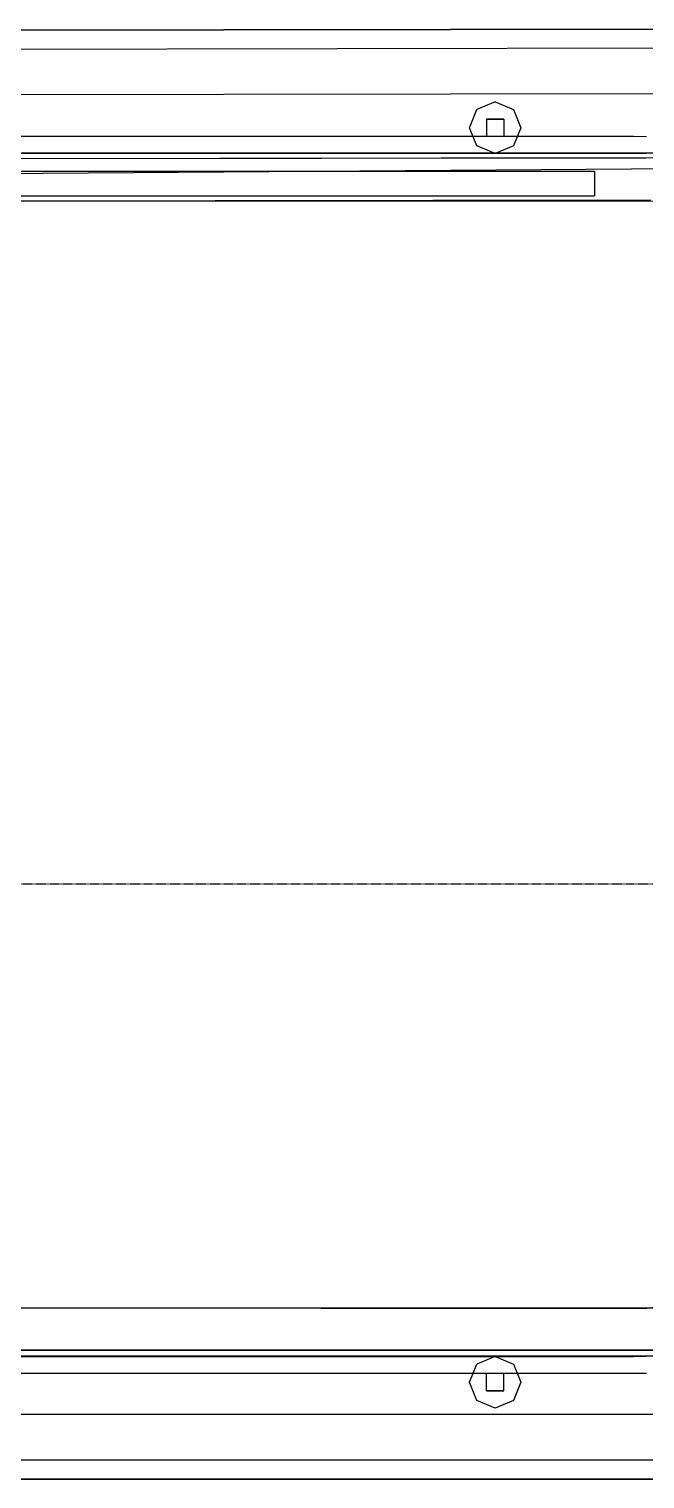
# Model space of a CAD drawing. Extents: x 11992 to 29481, y -6727 to 6811.
# Drawn here: x 19780.4 to 19923.7, y -3237.9 to -2900.4 of the extents above; entities that cross this region are included whole.
import ezdxf

# ---------------------------------------------------------------- set-up
doc = ezdxf.new("R2010")
doc.units = 0
doc.header["$MEASUREMENT"] = 0
doc.linetypes.add('DASHED', pattern=[19.05, 12.7, -6.35])
doc.layers.get('0').update_dxf_attribs({"color": 8, "linetype": 'CONTINUOUS'})
doc.layers.add('DQ-BEAM-DASH', color=8, linetype='DASHED')

# ---------------------------------------------------------------- blocks, each defined once
blk = doc.blocks.new('MB-B')
at = {"layer": 'DQ-BEAM-DASH', "ltscale": 0.01}
blk.add_line((-7800, 1270), (-11000, 1270), dxfattribs=at)

msp = doc.modelspace()

# ---------------------------------------------------------------- linework, layer by layer
for p, q in [((19940.31, -2900.44, -621.44), (19602.58, -2900.99, -621.44)), ((19602.58, -2900.99, -636.44), (19940.31, -2900.44, -636.44)), ((19940.31, -2900.44, -1059.44), (19602.58, -2900.99, -1059.44)), ((19602.58, -2900.99, -1074.44), (19940.31, -2900.44, -1074.44)), ((19940.31, -2900.44, -1497.44), (19602.58, -2900.99, -1497.44)), ((19602.58, -2900.99, -1512.44), (19940.31, -2900.44, -1512.44)), ((19940.31, -2900.44, -1935.44), (19602.58, -2900.99, -1935.44)), ((19602.58, -2900.99, -1950.44), (19940.31, -2900.44, -1950.44)), ((19603.01, -2905.38, -647.04), (19940.03, -2904.84, -647.04)), ((19603.01, -2905.38, -1085.04), (19940.03, -2904.84, -1085.04)), ((19603.01, -2905.38, -1523.04), (19940.03, -2904.84, -1523.04)), ((19603.01, -2905.38, -1961.04), (19940.03, -2904.84, -1961.04)), ((19604.04, -2915.99, -651.44), (19939.35, -2915.45, -651.44)), ((19604.04, -2915.99, -1089.44), (19939.35, -2915.45, -1089.44)), ((19604.04, -2915.99, -1527.44), (19939.35, -2915.45, -1527.44)), ((19604.04, -2915.99, -1965.44), (19939.35, -2915.45, -1965.44)), ((19882.87, -2923.41, -621.43), (19884.63, -2919.17, -621.43)), ((19882.87, -2923.41, -617.43), (19884.63, -2919.17, -617.43)), ((19882.87, -2923.41, -1059.43), (19884.63, -2919.17, -1059.43)), ((19882.87, -2923.41, -1055.43), (19884.63, -2919.17, -1055.43)), ((19882.87, -2923.41, -1497.43), (19884.63, -2919.17, -1497.43)), ((19882.87, -2923.41, -1493.43), (19884.63, -2919.17, -1493.43)), ((19888.87, -2917.41, -621.43), (19884.63, -2919.17, -621.43)), ((19888.87, -2917.41, -617.43), (19884.63, -2919.17, -617.43)), ((19888.87, -2917.41, -1059.43), (19884.63, -2919.17, -1059.43)), ((19888.87, -2917.41, -1055.43), (19884.63, -2919.17, -1055.43)), ((19888.87, -2917.41, -1497.43), (19884.63, -2919.17, -1497.43)), ((19888.87, -2917.41, -1493.43), (19884.63, -2919.17, -1493.43)), ((19884.63, -2919.17, -621.43), (19884.63, -2919.17, -617.43)), ((19884.63, -2919.17, -1059.43), (19884.63, -2919.17, -1055.43)), ((19884.63, -2919.17, -1497.43), (19884.63, -2919.17, -1493.43)), ((19888.87, -2917.41, -621.43), (19888.87, -2917.41, -617.43)), ((19888.87, -2917.41, -617.43), (19893.12, -2919.17, -617.43)), ((19888.87, -2917.41, -621.43), (19893.12, -2919.17, -621.43)), ((19888.87, -2917.41, -1059.43), (19888.87, -2917.41, -1055.43)), ((19888.87, -2917.41, -1055.43), (19893.11, -2919.17, -1055.43)), ((19888.87, -2917.41, -1059.43), (19893.11, -2919.17, -1059.43)), ((19888.87, -2917.41, -1497.43), (19888.87, -2917.41, -1493.43)), ((19888.87, -2917.41, -1493.43), (19893.11, -2919.17, -1493.43)), ((19888.87, -2917.41, -1497.43), (19893.11, -2919.17, -1497.43)), ((19893.11, -2919.17, -1059.43), (19893.11, -2919.17, -1055.43)), ((19893.11, -2919.17, -1055.43), (19894.87, -2923.41, -1055.43)), ((19893.11, -2919.17, -1059.43), (19894.87, -2923.41, -1059.43)), ((19893.11, -2919.17, -1497.43), (19893.11, -2919.17, -1493.43)), ((19893.11, -2919.17, -1493.43), (19894.87, -2923.41, -1493.43)), ((19893.11, -2919.17, -1497.43), (19894.87, -2923.41, -1497.43)), ((19893.12, -2919.17, -621.43), (19893.12, -2919.17, -617.43)), ((19893.12, -2919.17, -617.43), (19894.87, -2923.41, -617.43)), ((19893.12, -2919.17, -621.43), (19894.87, -2923.41, -621.43)), ((21679.61, -2919.41, 329.57), (19099.61, -2939.41, 329.57)), ((21679.61, -2919.41, -40.43), (19099.61, -2939.41, -40.43)), ((19886.87, -2921.41, -502.43), (19890.87, -2921.41, -502.43)), ((19890.87, -2921.41, -617.43), (19886.87, -2921.41, -617.43)), ((19886.87, -2921.41, -502.43), (19886.87, -2921.41, -617.43)), ((19886.87, -2921.41, -502.43), (19886.87, -2925.41, -502.43)), ((19886.87, -2921.41, -617.43), (19886.87, -2925.41, -617.43)), ((19886.87, -2921.41, -940.43), (19890.87, -2921.41, -940.43)), ((19890.87, -2921.41, -1055.43), (19886.87, -2921.41, -1055.43)), ((19886.87, -2921.41, -940.43), (19886.87, -2921.41, -1055.43)), ((19886.87, -2921.41, -940.43), (19886.87, -2925.41, -940.43)), ((19886.87, -2921.41, -1055.43), (19886.87, -2925.41, -1055.43)), ((19886.87, -2921.41, -1378.43), (19890.87, -2921.41, -1378.43)), ((19890.87, -2921.41, -1493.43), (19886.87, -2921.41, -1493.43)), ((19886.87, -2921.41, -1378.43), (19886.87, -2921.41, -1493.43)), ((19886.87, -2921.41, -1378.43), (19886.87, -2925.41, -1378.43)), ((19886.87, -2921.41, -1493.43), (19886.87, -2925.41, -1493.43)), ((19890.87, -2921.41, -502.43), (19890.87, -2921.41, -617.43)), ((19890.87, -2921.41, -502.43), (19890.87, -2925.41, -502.43)), ((19890.87, -2921.41, -617.43), (19890.87, -2925.41, -617.43)), ((19890.87, -2921.41, -940.43), (19890.87, -2921.41, -1055.43)), ((19890.87, -2921.41, -940.43), (19890.87, -2925.41, -940.43)), ((19890.87, -2921.41, -1055.43), (19890.87, -2925.41, -1055.43)), ((19890.87, -2921.41, -1378.43), (19890.87, -2921.41, -1493.43)), ((19890.87, -2921.41, -1378.43), (19890.87, -2925.41, -1378.43)), ((19890.87, -2921.41, -1493.43), (19890.87, -2925.41, -1493.43)), ((19628.17, -2925.41, -502.43), (19921.08, -2925.41, -502.43)), ((19628.17, -2925.41, -506.43), (19921.08, -2925.41, -506.43)), ((19628.17, -2925.41, -940.43), (19921.08, -2925.41, -940.43)), ((19628.17, -2925.41, -944.43), (19921.08, -2925.41, -944.43)), ((19628.17, -2925.41, -1378.43), (19921.08, -2925.41, -1378.43)), ((19628.17, -2925.41, -1382.43), (19921.08, -2925.41, -1382.43)), ((19884.63, -2927.65, -621.43), (19882.87, -2923.41, -621.43)), ((19884.63, -2927.65, -617.43), (19882.87, -2923.41, -617.43)), ((19882.87, -2923.41, -621.43), (19882.87, -2923.41, -617.43)), ((19884.63, -2927.65, -1059.43), (19882.87, -2923.41, -1059.43)), ((19884.63, -2927.65, -1055.43), (19882.87, -2923.41, -1055.43)), ((19882.87, -2923.41, -1059.43), (19882.87, -2923.41, -1055.43)), ((19884.63, -2927.65, -1497.43), (19882.87, -2923.41, -1497.43)), ((19884.63, -2927.65, -1493.43), (19882.87, -2923.41, -1493.43)), ((19882.87, -2923.41, -1497.43), (19882.87, -2923.41, -1493.43)), ((19886.87, -2925.41, -502.43), (19886.87, -2925.41, -617.43)), ((19886.87, -2925.41, -502.43), (19890.87, -2925.41, -502.43)), ((19886.87, -2925.41, -617.43), (19890.87, -2925.41, -617.43)), ((19886.87, -2925.41, -940.43), (19886.87, -2925.41, -1055.43)), ((19886.87, -2925.41, -940.43), (19890.87, -2925.41, -940.43)), ((19886.87, -2925.41, -1055.43), (19890.87, -2925.41, -1055.43)), ((19886.87, -2925.41, -1378.43), (19886.87, -2925.41, -1493.43)), ((19886.87, -2925.41, -1378.43), (19890.87, -2925.41, -1378.43)), ((19886.87, -2925.41, -1493.43), (19890.87, -2925.41, -1493.43)), ((19890.87, -2925.41, -502.43), (19890.87, -2925.41, -617.43)), ((19890.87, -2925.41, -940.43), (19890.87, -2925.41, -1055.43)), ((19890.87, -2925.41, -1378.43), (19890.87, -2925.41, -1493.43)), ((19894.87, -2923.41, -1059.43), (19893.11, -2927.65, -1059.43)), ((19894.87, -2923.41, -1055.43), (19893.11, -2927.65, -1055.43)), ((19894.87, -2923.41, -1497.43), (19893.11, -2927.65, -1497.43)), ((19894.87, -2923.41, -1493.43), (19893.11, -2927.65, -1493.43)), ((19894.87, -2923.41, -621.43), (19893.12, -2927.65, -621.43)), ((19894.87, -2923.41, -617.43), (19893.12, -2927.65, -617.43)), ((19894.87, -2923.41, -621.43), (19894.87, -2923.41, -617.43)), ((19894.87, -2923.41, -1059.43), (19894.87, -2923.41, -1055.43)), ((19894.87, -2923.41, -1497.43), (19894.87, -2923.41, -1493.43)), ((19921.08, -2925.41, -502.43), (19924.12, -2925.47, -502.43)), ((19921.08, -2925.41, -506.43), (19924.12, -2925.47, -506.43)), ((19921.08, -2925.41, -940.43), (19924.12, -2925.47, -940.43)), ((19921.08, -2925.41, -944.43), (19924.12, -2925.47, -944.43)), ((19921.08, -2925.41, -1378.43), (19924.12, -2925.47, -1378.43)), ((19921.08, -2925.41, -1382.43), (19924.12, -2925.47, -1382.43)), ((19620.26, -2929.28, -1934.94), (19927.6, -2929.28, -1934.94)), ((19620.26, -2929.28, -1527.94), (19927.6, -2929.28, -1527.94)), ((19888.87, -2929.41, -621.43), (19884.63, -2927.65, -621.43)), ((19888.87, -2929.41, -617.43), (19884.63, -2927.65, -617.43)), ((19884.63, -2927.65, -621.43), (19884.63, -2927.65, -617.43)), ((19888.87, -2929.41, -1059.43), (19884.63, -2927.65, -1059.43)), ((19888.87, -2929.41, -1055.43), (19884.63, -2927.65, -1055.43)), ((19884.63, -2927.65, -1059.43), (19884.63, -2927.65, -1055.43)), ((19888.87, -2929.41, -1497.43), (19884.63, -2927.65, -1497.43)), ((19888.87, -2929.41, -1493.43), (19884.63, -2927.65, -1493.43)), ((19884.63, -2927.65, -1497.43), (19884.63, -2927.65, -1493.43)), ((19893.12, -2927.65, -621.43), (19888.87, -2929.41, -621.43)), ((19893.12, -2927.65, -617.43), (19888.87, -2929.41, -617.43)), ((19893.11, -2927.65, -1059.43), (19888.87, -2929.41, -1059.43)), ((19893.11, -2927.65, -1055.43), (19888.87, -2929.41, -1055.43)), ((19893.11, -2927.65, -1497.43), (19888.87, -2929.41, -1497.43)), ((19893.11, -2927.65, -1493.43), (19888.87, -2929.41, -1493.43)), ((19893.11, -2927.65, -1059.43), (19893.11, -2927.65, -1055.43)), ((19893.11, -2927.65, -1497.43), (19893.11, -2927.65, -1493.43)), ((19893.12, -2927.65, -621.43), (19893.12, -2927.65, -617.43)), ((19615.81, -2930.87, -651.44), (19927.97, -2930.38, -651.44)), ((19615.81, -2930.87, -1089.44), (19927.97, -2930.38, -1089.44)), ((19615.81, -2930.87, -1527.44), (19927.97, -2930.38, -1527.44)), ((19615.81, -2930.87, -1965.44), (19927.97, -2930.38, -1965.44)), ((19923.93, -2930.47, -621.44), (19619.56, -2930.92, -621.44)), ((19923.93, -2930.47, -621.44), (19619.56, -2930.92, -621.44)), ((19923.93, -2930.47, -1059.44), (19619.56, -2930.92, -1059.44)), ((19923.93, -2930.47, -1059.44), (19619.56, -2930.92, -1059.44)), ((19923.93, -2930.47, -1497.44), (19619.56, -2930.92, -1497.44)), ((19923.93, -2930.47, -1497.44), (19619.56, -2930.92, -1497.44)), ((19923.93, -2930.47, -1935.44), (19619.56, -2930.92, -1935.44)), ((19923.93, -2930.47, -1935.44), (19619.56, -2930.92, -1935.44)), ((19921.04, -2929.41, -502.43), (19628.21, -2929.41, -502.43)), ((19921.04, -2929.41, -506.43), (19628.21, -2929.41, -506.43)), ((19921.04, -2929.41, -940.43), (19628.21, -2929.41, -940.43)), ((19921.04, -2929.41, -944.43), (19628.21, -2929.41, -944.43)), ((19921.04, -2929.41, -1378.43), (19628.21, -2929.41, -1378.43)), ((19921.04, -2929.41, -1382.43), (19628.21, -2929.41, -1382.43)), ((19888.87, -2929.41, -621.43), (19888.87, -2929.41, -617.43)), ((19888.87, -2929.41, -1059.43), (19888.87, -2929.41, -1055.43)), ((19888.87, -2929.41, -1497.43), (19888.87, -2929.41, -1493.43)), ((19923.97, -2929.47, -502.43), (19921.04, -2929.41, -502.43)), ((19923.97, -2929.47, -506.43), (19921.04, -2929.41, -506.43)), ((19923.97, -2929.47, -940.43), (19921.04, -2929.41, -940.43)), ((19923.97, -2929.47, -944.43), (19921.04, -2929.41, -944.43)), ((19923.97, -2929.47, -1378.43), (19921.04, -2929.41, -1378.43)), ((19923.97, -2929.47, -1382.43), (19921.04, -2929.41, -1382.43)), ((19636.98, -2933.51, -650.9), (19911.98, -2933.51, -650.9)), ((19636.98, -2933.51, -1088.9), (19911.98, -2933.51, -1088.9)), ((19636.98, -2933.51, -1526.9), (19911.98, -2933.51, -1526.9)), ((19636.98, -2933.51, -1964.9), (19911.98, -2933.51, -1964.9)), ((19911.98, -2933.51, -650.9), (19911.98, -2939.31, -645.1)), ((19911.98, -2933.51, -1088.9), (19911.98, -2939.31, -1083.1)), ((19911.98, -2933.51, -1526.9), (19911.98, -2939.31, -1521.1)), ((19911.98, -2933.51, -1964.9), (19911.98, -2939.31, -1959.1)), ((19636.98, -2939.31, -645.1), (19911.98, -2939.31, -645.1)), ((19636.98, -2939.31, -1083.1), (19911.98, -2939.31, -1083.1)), ((19636.98, -2939.31, -1521.1), (19911.98, -2939.31, -1521.1)), ((19636.98, -2939.31, -1959.1), (19911.98, -2939.31, -1959.1)), ((19618.82, -2940.67, -634.44), (19925.05, -2940.22, -634.44)), ((19618.82, -2940.68, -1072.44), (19925.05, -2940.22, -1072.44)), ((19618.82, -2940.68, -1510.44), (19925.05, -2940.22, -1510.44)), ((19618.82, -2940.68, -1948.44), (19925.05, -2940.22, -1948.44)), ((19926.03, -2940.61, -634.44), (19625.71, -2940.46, -634.44)), ((19926.03, -2940.61, -1072.44), (19625.71, -2940.46, -1072.44)), ((19926.03, -2940.61, -1510.44), (19625.71, -2940.46, -1510.44)), ((19926.03, -2940.61, -1948.44), (19625.71, -2940.46, -1948.44)), ((19930.44, -3198.16, -634.44), (19618.96, -3198.16, -634.44)), ((19930.44, -3198.16, -1072.44), (19618.96, -3198.16, -1072.44)), ((19930.44, -3198.16, -1510.44), (19618.96, -3198.16, -1510.44)), ((19930.44, -3198.16, -1948.44), (19618.96, -3198.16, -1948.44)), ((19923.54, -3198.36, -634.44), (19620.73, -3197.97, -634.44)), ((19923.54, -3198.36, -1072.44), (19620.73, -3197.97, -1072.44)), ((19923.54, -3198.36, -1510.44), (19620.73, -3197.97, -1510.44)), ((19923.54, -3198.36, -1948.44), (19620.73, -3197.97, -1948.44)), ((19935.9, -3196.66, -634.44), (19923.54, -3198.36, -634.44)), ((19935.9, -3196.66, -1072.44), (19923.54, -3198.36, -1072.44)), ((19935.9, -3196.66, -1510.44), (19923.54, -3198.36, -1510.44)), ((19935.9, -3196.66, -1948.44), (19923.54, -3198.36, -1948.44)), ((19933.45, -3207.99, -651.44), (19615.95, -3207.99, -651.44)), ((19933.45, -3207.99, -1089.44), (19615.95, -3207.99, -1089.44)), ((19933.45, -3207.99, -1527.44), (19615.95, -3207.99, -1527.44)), ((19933.45, -3207.99, -1965.44), (19615.95, -3207.99, -1965.44)), ((19619.56, -3207.9, -621.44), (19929.69, -3207.9, -621.44)), ((19619.56, -3207.9, -621.44), (19929.69, -3207.9, -621.44)), ((19619.56, -3207.9, -1059.44), (19929.69, -3207.9, -1059.44)), ((19619.56, -3207.9, -1059.44), (19929.69, -3207.9, -1059.44)), ((19619.56, -3207.9, -1497.44), (19929.69, -3207.9, -1497.44)), ((19619.56, -3207.9, -1497.44), (19929.69, -3207.9, -1497.44)), ((19619.56, -3207.9, -1935.44), (19929.69, -3207.9, -1935.44)), ((19619.56, -3207.9, -1935.44), (19929.69, -3207.9, -1935.44)), ((19619.85, -3209.27, -1934.94), (19928.12, -3209.27, -1934.94)), ((19619.85, -3209.27, -1527.94), (19928.12, -3209.27, -1527.94)), ((19628.21, -3209.41, -502.43), (19921.04, -3209.41, -502.43)), ((19628.21, -3209.41, -506.43), (19921.04, -3209.41, -506.43)), ((19628.21, -3209.41, -940.43), (19921.04, -3209.41, -940.43)), ((19628.21, -3209.41, -944.43), (19921.04, -3209.41, -944.43)), ((19628.21, -3209.41, -1378.43), (19921.04, -3209.41, -1378.43)), ((19628.21, -3209.41, -1382.43), (19921.04, -3209.41, -1382.43)), ((19888.87, -3209.41, -621.43), (19884.63, -3211.17, -621.43)), ((19888.87, -3209.41, -617.43), (19884.63, -3211.17, -617.43)), ((19888.87, -3209.41, -1059.43), (19884.63, -3211.17, -1059.43)), ((19888.87, -3209.41, -1055.43), (19884.63, -3211.17, -1055.43)), ((19888.87, -3209.41, -1497.43), (19884.63, -3211.17, -1497.43)), ((19888.87, -3209.41, -1493.43), (19884.63, -3211.17, -1493.43)), ((19888.87, -3209.41, -621.43), (19888.87, -3209.41, -617.43)), ((19888.87, -3209.41, -617.43), (19893.11, -3211.17, -617.43)), ((19888.87, -3209.41, -621.43), (19893.11, -3211.17, -621.43)), ((19888.87, -3209.41, -1059.43), (19888.87, -3209.41, -1055.43)), ((19888.87, -3209.41, -1055.43), (19893.11, -3211.17, -1055.43)), ((19888.87, -3209.41, -1059.43), (19893.11, -3211.17, -1059.43)), ((19888.87, -3209.41, -1497.43), (19888.87, -3209.41, -1493.43)), ((19888.87, -3209.41, -1493.43), (19893.11, -3211.17, -1493.43)), ((19888.87, -3209.41, -1497.43), (19893.11, -3211.17, -1497.43)), ((19921.04, -3209.41, -502.43), (19923.97, -3209.35, -502.43)), ((19921.04, -3209.41, -506.43), (19923.97, -3209.35, -506.43)), ((19921.04, -3209.41, -940.43), (19923.97, -3209.35, -940.43)), ((19921.04, -3209.41, -944.43), (19923.97, -3209.35, -944.43)), ((19921.04, -3209.41, -1378.43), (19923.97, -3209.35, -1378.43)), ((19921.04, -3209.41, -1382.43), (19923.97, -3209.35, -1382.43)), ((19882.87, -3215.41, -621.43), (19884.63, -3211.17, -621.43)), ((19882.87, -3215.41, -617.43), (19884.63, -3211.17, -617.43)), ((19882.87, -3215.41, -1059.43), (19884.63, -3211.17, -1059.43)), ((19882.87, -3215.41, -1055.43), (19884.63, -3211.17, -1055.43)), ((19882.87, -3215.41, -1497.43), (19884.63, -3211.17, -1497.43)), ((19882.87, -3215.41, -1493.43), (19884.63, -3211.17, -1493.43)), ((19884.63, -3211.17, -621.43), (19884.63, -3211.17, -617.43)), ((19884.63, -3211.17, -1059.43), (19884.63, -3211.17, -1055.43)), ((19884.63, -3211.17, -1497.43), (19884.63, -3211.17, -1493.43)), ((19893.11, -3211.17, -621.43), (19893.11, -3211.17, -617.43)), ((19893.11, -3211.17, -617.43), (19894.87, -3215.41, -617.43)), ((19893.11, -3211.17, -621.43), (19894.87, -3215.41, -621.43)), ((19893.11, -3211.17, -1059.43), (19893.11, -3211.17, -1055.43)), ((19893.11, -3211.17, -1055.43), (19894.87, -3215.41, -1055.43)), ((19893.11, -3211.17, -1059.43), (19894.87, -3215.41, -1059.43)), ((19893.11, -3211.17, -1497.43), (19893.11, -3211.17, -1493.43)), ((19893.11, -3211.17, -1493.43), (19894.87, -3215.41, -1493.43)), ((19893.11, -3211.17, -1497.43), (19894.87, -3215.41, -1497.43)), ((19921.08, -3213.41, -502.43), (19628.17, -3213.41, -502.43)), ((19921.08, -3213.41, -506.43), (19628.17, -3213.41, -506.43)), ((19921.08, -3213.41, -940.43), (19628.17, -3213.41, -940.43)), ((19921.08, -3213.41, -944.43), (19628.17, -3213.41, -944.43)), ((19921.08, -3213.41, -1378.43), (19628.17, -3213.41, -1378.43)), ((19921.08, -3213.41, -1382.43), (19628.17, -3213.41, -1382.43)), ((19884.63, -3219.65, -621.43), (19882.87, -3215.41, -621.43)), ((19884.63, -3219.65, -617.43), (19882.87, -3215.41, -617.43)), ((19882.87, -3215.41, -621.43), (19882.87, -3215.41, -617.43)), ((19884.63, -3219.65, -1059.43), (19882.87, -3215.41, -1059.43)), ((19884.63, -3219.65, -1055.43), (19882.87, -3215.41, -1055.43)), ((19882.87, -3215.41, -1059.43), (19882.87, -3215.41, -1055.43)), ((19884.63, -3219.65, -1497.43), (19882.87, -3215.41, -1497.43)), ((19884.63, -3219.65, -1493.43), (19882.87, -3215.41, -1493.43)), ((19882.87, -3215.41, -1497.43), (19882.87, -3215.41, -1493.43)), ((19886.87, -3213.41, -502.43), (19886.87, -3213.41, -617.43)), ((19890.87, -3213.41, -502.43), (19886.87, -3213.41, -502.43)), ((19890.87, -3213.41, -617.43), (19886.87, -3213.41, -617.43)), ((19886.87, -3217.41, -502.43), (19886.87, -3213.41, -502.43)), ((19886.87, -3217.41, -617.43), (19886.87, -3213.41, -617.43)), ((19886.87, -3213.41, -940.43), (19886.87, -3213.41, -1055.43)), ((19890.87, -3213.41, -940.43), (19886.87, -3213.41, -940.43)), ((19890.87, -3213.41, -1055.43), (19886.87, -3213.41, -1055.43)), ((19886.87, -3217.41, -940.43), (19886.87, -3213.41, -940.43)), ((19886.87, -3217.41, -1055.43), (19886.87, -3213.41, -1055.43)), ((19886.87, -3213.41, -1378.43), (19886.87, -3213.41, -1493.43)), ((19890.87, -3213.41, -1378.43), (19886.87, -3213.41, -1378.43)), ((19890.87, -3213.41, -1493.43), (19886.87, -3213.41, -1493.43)), ((19886.87, -3217.41, -1378.43), (19886.87, -3213.41, -1378.43)), ((19886.87, -3217.41, -1493.43), (19886.87, -3213.41, -1493.43)), ((19890.87, -3213.41, -502.43), (19890.87, -3213.41, -617.43)), ((19890.87, -3217.41, -502.43), (19890.87, -3213.41, -502.43)), ((19890.87, -3217.41, -617.43), (19890.87, -3213.41, -617.43)), ((19890.87, -3213.41, -940.43), (19890.87, -3213.41, -1055.43)), ((19890.87, -3217.41, -940.43), (19890.87, -3213.41, -940.43)), ((19890.87, -3217.41, -1055.43), (19890.87, -3213.41, -1055.43)), ((19890.87, -3213.41, -1378.43), (19890.87, -3213.41, -1493.43)), ((19890.87, -3217.41, -1378.43), (19890.87, -3213.41, -1378.43)), ((19890.87, -3217.41, -1493.43), (19890.87, -3213.41, -1493.43)), ((19894.87, -3215.41, -621.43), (19893.11, -3219.65, -621.43)), ((19894.87, -3215.41, -617.43), (19893.11, -3219.65, -617.43)), ((19894.87, -3215.41, -1059.43), (19893.11, -3219.65, -1059.43)), ((19894.87, -3215.41, -1055.43), (19893.11, -3219.65, -1055.43)), ((19894.87, -3215.41, -1497.43), (19893.11, -3219.65, -1497.43)), ((19894.87, -3215.41, -1493.43), (19893.11, -3219.65, -1493.43)), ((19894.87, -3215.41, -621.43), (19894.87, -3215.41, -617.43)), ((19894.87, -3215.41, -1059.43), (19894.87, -3215.41, -1055.43)), ((19894.87, -3215.41, -1497.43), (19894.87, -3215.41, -1493.43)), ((19924.12, -3213.35, -502.43), (19921.08, -3213.41, -502.43)), ((19924.12, -3213.35, -506.43), (19921.08, -3213.41, -506.43)), ((19924.12, -3213.35, -940.43), (19921.08, -3213.41, -940.43)), ((19924.12, -3213.35, -944.43), (19921.08, -3213.41, -944.43)), ((19924.12, -3213.35, -1378.43), (19921.08, -3213.41, -1378.43)), ((19924.12, -3213.35, -1382.43), (19921.08, -3213.41, -1382.43)), ((19890.87, -3217.41, -502.43), (19886.87, -3217.41, -502.43)), ((19886.87, -3217.41, -502.43), (19886.87, -3217.41, -617.43)), ((19886.87, -3217.41, -617.43), (19890.87, -3217.41, -617.43)), ((19890.87, -3217.41, -940.43), (19886.87, -3217.41, -940.43)), ((19886.87, -3217.41, -940.43), (19886.87, -3217.41, -1055.43)), ((19886.87, -3217.41, -1055.43), (19890.87, -3217.41, -1055.43)), ((19890.87, -3217.41, -1378.43), (19886.87, -3217.41, -1378.43)), ((19886.87, -3217.41, -1378.43), (19886.87, -3217.41, -1493.43)), ((19886.87, -3217.41, -1493.43), (19890.87, -3217.41, -1493.43)), ((19890.87, -3217.41, -502.43), (19890.87, -3217.41, -617.43)), ((19890.87, -3217.41, -940.43), (19890.87, -3217.41, -1055.43)), ((19890.87, -3217.41, -1378.43), (19890.87, -3217.41, -1493.43)), ((19945.25, -3222.93, -651.44), (19604.19, -3222.93, -651.44)), ((19945.25, -3222.93, -1089.44), (19604.19, -3222.93, -1089.44)), ((19945.25, -3222.93, -1527.44), (19604.19, -3222.93, -1527.44)), ((19945.25, -3222.93, -1965.44), (19604.19, -3222.93, -1965.44)), ((19888.87, -3221.41, -621.43), (19884.63, -3219.65, -621.43)), ((19888.87, -3221.41, -617.43), (19884.63, -3219.65, -617.43)), ((19884.63, -3219.65, -621.43), (19884.63, -3219.65, -617.43)), ((19888.87, -3221.41, -1059.43), (19884.63, -3219.65, -1059.43)), ((19888.87, -3221.41, -1055.43), (19884.63, -3219.65, -1055.43)), ((19884.63, -3219.65, -1059.43), (19884.63, -3219.65, -1055.43)), ((19888.87, -3221.41, -1497.43), (19884.63, -3219.65, -1497.43)), ((19888.87, -3221.41, -1493.43), (19884.63, -3219.65, -1493.43)), ((19884.63, -3219.65, -1497.43), (19884.63, -3219.65, -1493.43)), ((19893.11, -3219.65, -621.43), (19888.87, -3221.41, -621.43)), ((19893.11, -3219.65, -617.43), (19888.87, -3221.41, -617.43)), ((19893.11, -3219.65, -1059.43), (19888.87, -3221.41, -1059.43)), ((19893.11, -3219.65, -1055.43), (19888.87, -3221.41, -1055.43)), ((19893.11, -3219.65, -1497.43), (19888.87, -3221.41, -1497.43)), ((19893.11, -3219.65, -1493.43), (19888.87, -3221.41, -1493.43)), ((19888.87, -3221.41, -621.43), (19888.87, -3221.41, -617.43)), ((19888.87, -3221.41, -1059.43), (19888.87, -3221.41, -1055.43)), ((19888.87, -3221.41, -1497.43), (19888.87, -3221.41, -1493.43)), ((19893.11, -3219.65, -621.43), (19893.11, -3219.65, -617.43)), ((19893.11, -3219.65, -1059.43), (19893.11, -3219.65, -1055.43)), ((19893.11, -3219.65, -1497.43), (19893.11, -3219.65, -1493.43)), ((19946.27, -3233.54, -647.04), (19603.05, -3233.54, -647.04)), ((19946.27, -3233.54, -1085.04), (19603.05, -3233.54, -1085.04)), ((19946.27, -3233.54, -1523.04), (19603.05, -3233.54, -1523.04)), ((19946.27, -3233.54, -1961.04), (19603.05, -3233.54, -1961.04)), ((19602.58, -3237.93, -621.44), (19946.7, -3237.93, -621.44)), ((19946.7, -3237.93, -636.44), (19602.58, -3237.93, -636.44)), ((19602.58, -3237.93, -1059.44), (19946.7, -3237.93, -1059.44)), ((19946.7, -3237.93, -1074.44), (19602.58, -3237.93, -1074.44)), ((19602.58, -3237.93, -1497.44), (19946.7, -3237.93, -1497.44)), ((19946.7, -3237.93, -1512.44), (19602.58, -3237.93, -1512.44)), ((19602.58, -3237.93, -1935.44), (19946.7, -3237.93, -1935.44)), ((19946.7, -3237.93, -1950.44), (19602.58, -3237.93, -1950.44))]:
    msp.add_line(p, q)

# ---------------------------------------------------------------- block references
msp.add_blockref('MB-B', (30099.61, -4369.45))

doc.saveas('drawing.dxf')
